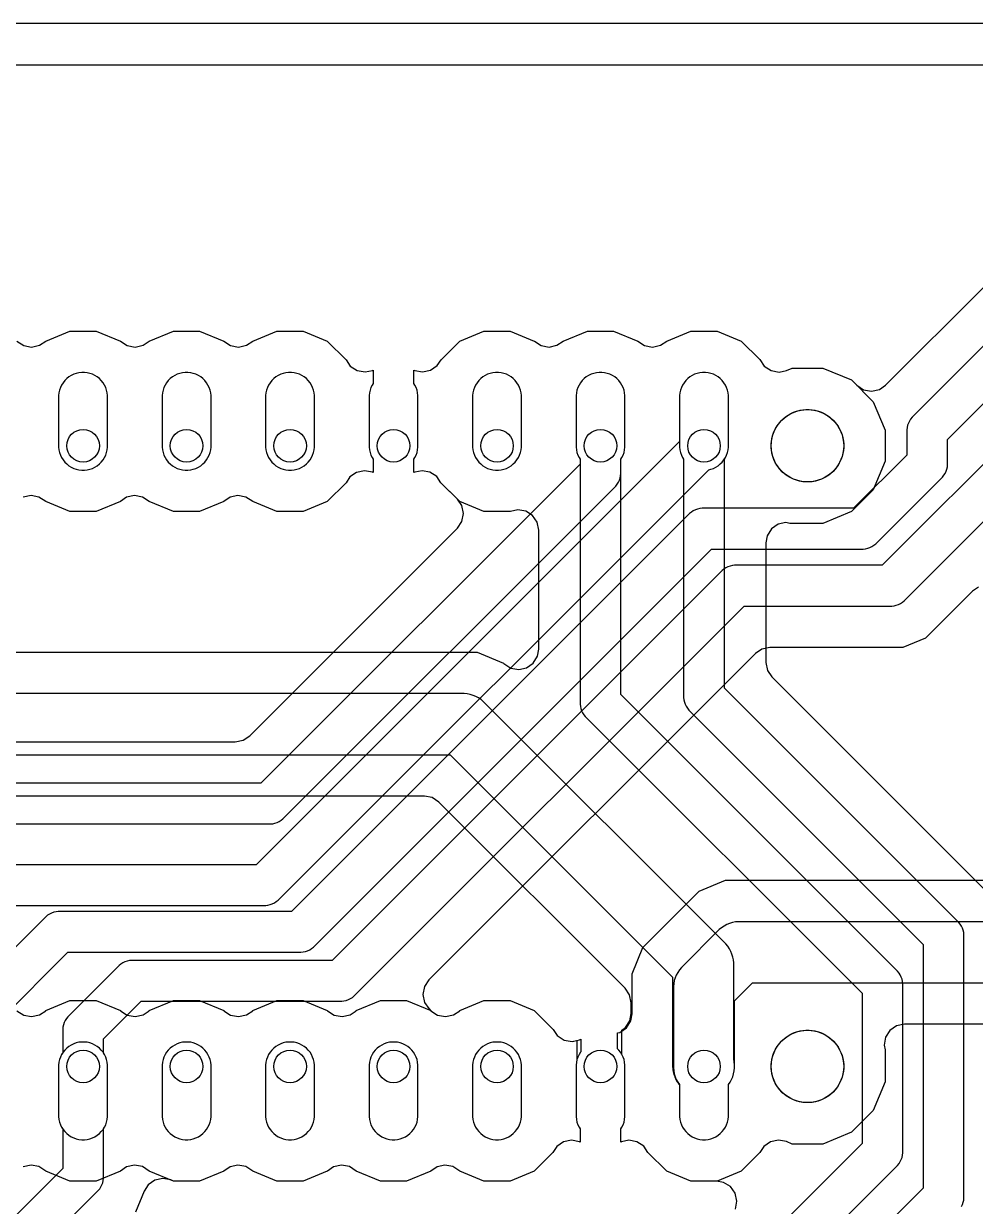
# Model space of a CAD drawing. Header units: millimetres. Extents: x 0 to 94.5, y 0 to 74.5.
# Drawn here: x 24.82 to 48.18, y 45.46 to 74.5 of the extents above; entities that cross this region are included whole.
import ezdxf

# ---------------------------------------------------------------- set-up
doc = ezdxf.new("R2010")
doc.units = ezdxf.units.MM

msp = doc.modelspace()

# ---------------------------------------------------------------- linework, layer by layer
at = {"layer": '16_copper'}
for points in [[(26.381, 63.544), (26.446, 63.559), (26.51, 63.581), (26.571, 63.61), (26.628, 63.646), (26.68, 63.688), (26.728, 63.736), (26.77, 63.789), (26.806, 63.846), (26.835, 63.906), (26.857, 63.97), (26.872, 64.036), (26.88, 64.103), (26.88, 65.37), (26.872, 65.437), (26.857, 65.503), (26.835, 65.566), (26.806, 65.627), (26.77, 65.684), (26.728, 65.737), (26.68, 65.784), (26.628, 65.826), (26.571, 65.862), (26.51, 65.892), (26.446, 65.914), (26.381, 65.929), (26.314, 65.936), (26.246, 65.936), (26.179, 65.929), (26.114, 65.914), (26.05, 65.892), (25.989, 65.862), (25.932, 65.826), (25.88, 65.784), (25.832, 65.737), (25.79, 65.684), (25.754, 65.627), (25.725, 65.566), (25.703, 65.503), (25.688, 65.437), (25.68, 65.37), (25.68, 64.103), (25.688, 64.036), (25.703, 63.97), (25.725, 63.906), (25.754, 63.846), (25.79, 63.789), (25.832, 63.736), (25.88, 63.688), (25.932, 63.646), (25.989, 63.61), (26.05, 63.581), (26.114, 63.559), (26.179, 63.544), (26.246, 63.536), (26.314, 63.536)], [(28.921, 63.544), (28.986, 63.559), (29.05, 63.581), (29.111, 63.61), (29.168, 63.646), (29.22, 63.688), (29.268, 63.736), (29.31, 63.789), (29.346, 63.846), (29.375, 63.906), (29.397, 63.97), (29.412, 64.036), (29.42, 64.103), (29.42, 65.37), (29.412, 65.437), (29.397, 65.503), (29.375, 65.566), (29.346, 65.627), (29.31, 65.684), (29.268, 65.737), (29.22, 65.784), (29.168, 65.826), (29.111, 65.862), (29.05, 65.892), (28.986, 65.914), (28.921, 65.929), (28.854, 65.936), (28.786, 65.936), (28.719, 65.929), (28.654, 65.914), (28.59, 65.892), (28.529, 65.862), (28.472, 65.826), (28.42, 65.784), (28.372, 65.737), (28.33, 65.684), (28.294, 65.627), (28.265, 65.566), (28.243, 65.503), (28.228, 65.437), (28.22, 65.37), (28.22, 64.103), (28.228, 64.036), (28.243, 63.97), (28.265, 63.906), (28.294, 63.846), (28.33, 63.789), (28.372, 63.736), (28.42, 63.688), (28.472, 63.646), (28.529, 63.61), (28.59, 63.581), (28.654, 63.559), (28.719, 63.544), (28.786, 63.536), (28.854, 63.536)], [(31.461, 63.544), (31.526, 63.559), (31.59, 63.581), (31.651, 63.61), (31.708, 63.646), (31.76, 63.688), (31.808, 63.736), (31.85, 63.789), (31.886, 63.846), (31.915, 63.906), (31.937, 63.97), (31.952, 64.036), (31.96, 64.103), (31.96, 65.37), (31.952, 65.437), (31.937, 65.503), (31.915, 65.566), (31.886, 65.627), (31.85, 65.684), (31.808, 65.737), (31.76, 65.784), (31.708, 65.826), (31.651, 65.862), (31.59, 65.892), (31.526, 65.914), (31.461, 65.929), (31.394, 65.936), (31.326, 65.936), (31.259, 65.929), (31.194, 65.914), (31.13, 65.892), (31.069, 65.862), (31.012, 65.826), (30.96, 65.784), (30.912, 65.737), (30.87, 65.684), (30.834, 65.627), (30.805, 65.566), (30.783, 65.503), (30.768, 65.437), (30.76, 65.37), (30.76, 64.103), (30.768, 64.036), (30.783, 63.97), (30.805, 63.906), (30.834, 63.846), (30.87, 63.789), (30.912, 63.736), (30.96, 63.688), (31.012, 63.646), (31.069, 63.61), (31.13, 63.581), (31.194, 63.559), (31.259, 63.544), (31.326, 63.536), (31.394, 63.536)], [(36.541, 63.544), (36.606, 63.559), (36.67, 63.581), (36.731, 63.61), (36.788, 63.646), (36.84, 63.688), (36.888, 63.736), (36.93, 63.789), (36.966, 63.846), (36.995, 63.906), (37.017, 63.97), (37.032, 64.036), (37.04, 64.103), (37.04, 65.37), (37.032, 65.437), (37.017, 65.503), (36.995, 65.566), (36.966, 65.627), (36.93, 65.684), (36.888, 65.737), (36.84, 65.784), (36.788, 65.826), (36.731, 65.862), (36.67, 65.892), (36.606, 65.914), (36.541, 65.929), (36.474, 65.936), (36.406, 65.936), (36.339, 65.929), (36.274, 65.914), (36.21, 65.892), (36.149, 65.862), (36.092, 65.826), (36.04, 65.784), (35.992, 65.737), (35.95, 65.684), (35.914, 65.627), (35.885, 65.566), (35.863, 65.503), (35.848, 65.437), (35.84, 65.37), (35.84, 64.103), (35.848, 64.036), (35.863, 63.97), (35.885, 63.906), (35.914, 63.846), (35.95, 63.789), (35.992, 63.736), (36.04, 63.688), (36.092, 63.646), (36.149, 63.61), (36.21, 63.581), (36.274, 63.559), (36.339, 63.544), (36.406, 63.536), (36.474, 63.536)], [(28.921, 47.104), (28.986, 47.119), (29.05, 47.141), (29.111, 47.17), (29.168, 47.206), (29.22, 47.248), (29.268, 47.296), (29.31, 47.349), (29.346, 47.406), (29.375, 47.466), (29.397, 47.53), (29.412, 47.596), (29.42, 47.663), (29.42, 48.93), (29.412, 48.997), (29.397, 49.063), (29.375, 49.126), (29.346, 49.187), (29.31, 49.244), (29.268, 49.297), (29.22, 49.344), (29.168, 49.386), (29.111, 49.422), (29.05, 49.452), (28.986, 49.474), (28.921, 49.489), (28.854, 49.496), (28.786, 49.496), (28.719, 49.489), (28.654, 49.474), (28.59, 49.452), (28.529, 49.422), (28.472, 49.386), (28.42, 49.344), (28.372, 49.297), (28.33, 49.244), (28.294, 49.187), (28.265, 49.126), (28.243, 49.063), (28.228, 48.997), (28.22, 48.93), (28.22, 47.663), (28.228, 47.596), (28.243, 47.53), (28.265, 47.466), (28.294, 47.406), (28.33, 47.349), (28.372, 47.296), (28.42, 47.248), (28.472, 47.206), (28.529, 47.17), (28.59, 47.141), (28.654, 47.119), (28.719, 47.104), (28.786, 47.096), (28.854, 47.096)], [(31.461, 47.104), (31.526, 47.119), (31.59, 47.141), (31.651, 47.17), (31.708, 47.206), (31.76, 47.248), (31.808, 47.296), (31.85, 47.349), (31.886, 47.406), (31.915, 47.466), (31.937, 47.53), (31.952, 47.596), (31.96, 47.663), (31.96, 48.93), (31.952, 48.997), (31.937, 49.063), (31.915, 49.126), (31.886, 49.187), (31.85, 49.244), (31.808, 49.297), (31.76, 49.344), (31.708, 49.386), (31.651, 49.422), (31.59, 49.452), (31.526, 49.474), (31.461, 49.489), (31.394, 49.496), (31.326, 49.496), (31.259, 49.489), (31.194, 49.474), (31.13, 49.452), (31.069, 49.422), (31.012, 49.386), (30.96, 49.344), (30.912, 49.297), (30.87, 49.244), (30.834, 49.187), (30.805, 49.126), (30.783, 49.063), (30.768, 48.997), (30.76, 48.93), (30.76, 47.663), (30.768, 47.596), (30.783, 47.53), (30.805, 47.466), (30.834, 47.406), (30.87, 47.349), (30.912, 47.296), (30.96, 47.248), (31.012, 47.206), (31.069, 47.17), (31.13, 47.141), (31.194, 47.119), (31.259, 47.104), (31.326, 47.096), (31.394, 47.096)], [(36.541, 47.104), (36.606, 47.119), (36.67, 47.141), (36.731, 47.17), (36.788, 47.206), (36.84, 47.248), (36.888, 47.296), (36.93, 47.349), (36.966, 47.406), (36.995, 47.466), (37.017, 47.53), (37.032, 47.596), (37.04, 47.663), (37.04, 48.93), (37.032, 48.997), (37.017, 49.063), (36.995, 49.126), (36.966, 49.187), (36.93, 49.244), (36.888, 49.297), (36.84, 49.344), (36.788, 49.386), (36.731, 49.422), (36.67, 49.452), (36.606, 49.474), (36.541, 49.489), (36.474, 49.496), (36.406, 49.496), (36.339, 49.489), (36.274, 49.474), (36.21, 49.452), (36.149, 49.422), (36.092, 49.386), (36.04, 49.344), (35.992, 49.297), (35.95, 49.244), (35.914, 49.187), (35.885, 49.126), (35.863, 49.063), (35.848, 48.997), (35.84, 48.93), (35.84, 47.663), (35.848, 47.596), (35.863, 47.53), (35.885, 47.466), (35.914, 47.406), (35.95, 47.349), (35.992, 47.296), (36.04, 47.248), (36.092, 47.206), (36.149, 47.17), (36.21, 47.141), (36.274, 47.119), (36.339, 47.104), (36.406, 47.096), (36.474, 47.096)]]:
    msp.add_lwpolyline(points, close=True, dxfattribs=at)
at = {"layer": '16_copper_5V'}
msp.add_lwpolyline([(52.537, 52.45), (42.363, 52.45), (42.29, 52.443), (42.218, 52.428), (42.147, 52.407), (42.079, 52.379), (42.014, 52.344), (41.953, 52.303), (41.896, 52.256), (40.964, 51.324), (40.917, 51.267), (40.876, 51.206), (40.841, 51.141), (40.813, 51.073), (40.792, 51.002), (40.777, 50.93), (40.77, 50.857), (40.77, 48.859), (40.777, 48.786), (40.792, 48.714), (40.813, 48.643), (40.841, 48.575), (40.876, 48.51), (40.917, 48.449), (40.92, 48.445), (40.92, 47.663), (40.928, 47.596), (40.943, 47.53), (40.965, 47.466), (40.994, 47.406), (41.03, 47.349), (41.072, 47.296), (41.12, 47.248), (41.172, 47.206), (41.229, 47.17), (41.29, 47.141), (41.354, 47.119), (41.419, 47.104), (41.486, 47.096), (41.554, 47.096), (41.621, 47.104), (41.686, 47.119), (41.75, 47.141), (41.811, 47.17), (41.868, 47.206), (41.92, 47.248), (41.968, 47.296), (42.01, 47.349), (42.046, 47.406), (42.075, 47.466), (42.097, 47.53), (42.112, 47.596), (42.12, 47.663), (42.12, 48.445), (42.123, 48.449), (42.164, 48.51), (42.199, 48.575), (42.227, 48.643), (42.248, 48.714), (42.263, 48.786), (42.27, 48.859), (42.27, 50.509), (42.711, 50.95), (52.189, 50.95)], dxfattribs=at)
at = {"layer": '16_copper_GND'}
for points in [[(89.5, 73.484), (7.766, 73.484)], [(17.966, 56.866), (30.015, 56.866), (30.21, 56.906), (30.369, 57.012), (35.47, 62.114), (35.58, 62.28), (35.616, 62.475), (35.574, 62.67), (35.47, 62.821), (35.065, 63.226), (34.961, 63.38), (34.795, 63.488), (34.599, 63.523), (34.419, 63.485), (34.4, 63.477), (34.4, 63.804), (34.426, 63.846), (34.455, 63.906), (34.477, 63.97), (34.492, 64.036), (34.5, 64.103), (34.5, 65.37), (34.492, 65.437), (34.477, 65.503), (34.455, 65.566), (34.426, 65.627), (34.4, 65.668), (34.4, 65.995), (34.419, 65.987), (34.615, 65.949), (34.809, 65.99), (34.972, 66.104), (35.066, 66.248), (35.525, 66.706), (36.119, 66.952), (36.761, 66.952), (37.355, 66.706), (37.356, 66.705), (37.522, 66.595), (37.718, 66.559), (37.912, 66.602), (38.064, 66.705), (38.065, 66.706), (38.659, 66.952), (39.301, 66.952), (39.895, 66.706), (39.896, 66.705), (40.062, 66.595), (40.258, 66.559), (40.452, 66.602), (40.604, 66.705), (40.605, 66.706), (41.199, 66.952), (41.841, 66.952), (42.435, 66.706), (42.892, 66.25), (43, 66.089), (43.167, 65.981), (43.363, 65.946), (43.542, 65.984), (43.681, 66.041), (44.439, 66.041), (45.139, 65.751), (45.27, 65.621), (45.436, 65.511), (45.631, 65.474), (45.826, 65.517), (45.977, 65.621), (48.371, 68.015)], [(24.656, 66.705), (24.822, 66.595), (25.018, 66.559), (25.212, 66.602), (25.364, 66.705), (25.365, 66.706), (25.959, 66.952), (26.601, 66.952), (27.195, 66.706), (27.196, 66.705), (27.362, 66.595), (27.558, 66.559), (27.752, 66.602), (27.904, 66.705), (27.905, 66.706), (28.499, 66.952), (29.141, 66.952), (29.735, 66.706), (29.736, 66.705), (29.902, 66.595), (30.098, 66.559), (30.292, 66.602), (30.444, 66.705), (30.445, 66.706), (31.039, 66.952), (31.681, 66.952), (32.275, 66.706), (32.735, 66.247), (32.839, 66.093), (33.005, 65.984), (33.201, 65.949), (33.381, 65.987), (33.4, 65.995), (33.4, 65.668), (33.374, 65.627), (33.345, 65.566), (33.323, 65.503), (33.308, 65.437), (33.3, 65.37), (33.3, 64.103), (33.308, 64.036), (33.323, 63.97), (33.345, 63.906), (33.374, 63.846), (33.4, 63.804), (33.4, 63.477), (33.381, 63.485), (33.185, 63.524), (32.991, 63.482), (32.828, 63.369), (32.734, 63.225), (32.275, 62.766), (31.681, 62.52), (31.039, 62.52), (30.445, 62.766), (30.444, 62.767), (30.278, 62.877), (30.082, 62.914), (29.888, 62.871), (29.736, 62.767), (29.735, 62.766), (29.141, 62.52), (28.499, 62.52), (27.905, 62.766), (27.904, 62.767), (27.738, 62.877), (27.542, 62.914), (27.348, 62.871), (27.196, 62.767), (27.195, 62.766), (26.601, 62.52), (25.959, 62.52), (25.365, 62.766), (25.364, 62.767), (25.198, 62.877), (25.002, 62.914), (24.808, 62.871)], [(48.259, 60.667), (48.108, 60.564), (46.959, 59.415), (46.402, 59.184), (43.135, 59.184), (42.94, 59.144), (42.782, 59.038), (34.766, 51.022), (34.656, 50.857), (34.62, 50.661), (34.663, 50.467), (34.766, 50.315), (34.816, 50.265), (34.982, 50.155), (35.178, 50.119), (35.372, 50.162), (35.524, 50.265), (35.525, 50.266), (36.119, 50.512), (36.761, 50.512), (37.355, 50.266), (37.815, 49.807), (37.919, 49.653), (38.085, 49.544), (38.281, 49.509), (38.4, 49.534), (38.4, 49.052), (38.388, 48.997), (38.38, 48.93), (38.38, 47.663), (38.388, 47.596), (38.403, 47.53), (38.425, 47.466), (38.454, 47.406), (38.48, 47.364), (38.48, 47.037), (38.461, 47.045), (38.265, 47.084), (38.071, 47.042), (37.908, 46.929), (37.814, 46.785), (37.355, 46.326), (36.761, 46.08), (36.119, 46.08), (35.525, 46.326), (35.524, 46.327), (35.358, 46.437), (35.162, 46.474), (34.968, 46.431), (34.816, 46.327), (34.815, 46.326), (34.221, 46.08), (33.579, 46.08), (32.985, 46.326), (32.984, 46.327), (32.818, 46.437), (32.622, 46.474), (32.428, 46.431), (32.276, 46.327), (32.275, 46.326), (31.681, 46.08), (31.039, 46.08), (30.445, 46.326), (30.444, 46.327), (30.278, 46.437), (30.082, 46.474), (29.888, 46.431), (29.736, 46.327), (29.735, 46.326), (29.141, 46.08), (28.499, 46.08), (27.905, 46.326), (27.904, 46.327), (27.738, 46.437), (27.542, 46.474), (27.348, 46.431), (27.196, 46.327), (27.195, 46.326), (26.601, 46.08), (25.959, 46.08), (25.365, 46.326), (25.364, 46.327), (25.198, 46.437), (25.002, 46.474), (24.808, 46.431)], [(51.561, 49.934), (46.44, 49.934), (46.245, 49.894), (46.081, 49.782), (45.974, 49.614), (45.941, 49.418), (45.965, 49.305), (45.965, 48.517), (45.675, 47.817), (45.139, 47.281), (44.439, 46.991), (43.681, 46.991), (43.542, 47.049), (43.347, 47.087), (43.152, 47.046), (42.989, 46.932), (42.892, 46.783), (42.435, 46.326), (41.841, 46.08), (41.199, 46.08), (40.605, 46.326), (40.145, 46.786), (40.041, 46.94), (39.875, 47.048), (39.679, 47.083), (39.499, 47.045), (39.48, 47.037), (39.48, 47.364), (39.506, 47.406), (39.535, 47.466), (39.557, 47.53), (39.572, 47.596), (39.58, 47.663), (39.58, 48.93), (39.572, 48.997), (39.557, 49.063), (39.535, 49.126), (39.506, 49.187), (39.47, 49.244), (39.428, 49.297), (39.4, 49.325), (39.4, 49.72), (39.453, 49.731), (39.616, 49.845), (39.722, 50.013), (39.754, 50.19), (39.754, 51.171), (40.023, 51.82), (41.4, 53.197), (42.049, 53.466), (48.776, 53.466)]]:
    msp.add_lwpolyline(points, dxfattribs=at)
at = {"layer": '16_copper_N1'}
msp.add_lwpolyline([(34.001, 47.104), (34.066, 47.119), (34.13, 47.141), (34.191, 47.17), (34.248, 47.206), (34.3, 47.248), (34.348, 47.296), (34.39, 47.349), (34.426, 47.406), (34.455, 47.466), (34.477, 47.53), (34.492, 47.596), (34.5, 47.663), (34.5, 48.93), (34.492, 48.997), (34.477, 49.063), (34.455, 49.126), (34.426, 49.187), (34.39, 49.244), (34.348, 49.297), (34.3, 49.344), (34.248, 49.386), (34.191, 49.422), (34.13, 49.452), (34.066, 49.474), (34.001, 49.489), (33.934, 49.496), (33.866, 49.496), (33.799, 49.489), (33.734, 49.474), (33.67, 49.452), (33.609, 49.422), (33.552, 49.386), (33.5, 49.344), (33.452, 49.297), (33.41, 49.244), (33.374, 49.187), (33.345, 49.126), (33.323, 49.063), (33.308, 48.997), (33.3, 48.93), (33.3, 47.663), (33.308, 47.596), (33.323, 47.53), (33.345, 47.466), (33.374, 47.406), (33.41, 47.349), (33.452, 47.296), (33.5, 47.248), (33.552, 47.206), (33.609, 47.17), (33.67, 47.141), (33.734, 47.119), (33.799, 47.104), (33.866, 47.096), (33.934, 47.096)], close=True, dxfattribs=at)
at = {"layer": '16_copper_RX'}
msp.add_lwpolyline([(7.224, 54.85), (30.878, 54.85), (30.934, 54.856), (30.989, 54.869), (31.042, 54.887), (31.092, 54.912), (31.14, 54.942), (31.184, 54.977), (39.353, 63.146), (39.388, 63.19), (39.418, 63.238), (39.443, 63.288), (39.461, 63.341), (39.474, 63.396), (39.48, 63.452), (39.48, 63.804), (39.506, 63.846), (39.535, 63.906), (39.557, 63.97), (39.572, 64.036), (39.58, 64.103), (39.58, 65.37), (39.572, 65.437), (39.557, 65.503), (39.535, 65.566), (39.506, 65.627), (39.47, 65.684), (39.428, 65.737), (39.38, 65.784), (39.328, 65.826), (39.271, 65.862), (39.21, 65.892), (39.146, 65.914), (39.081, 65.929), (39.014, 65.936), (38.946, 65.936), (38.879, 65.929), (38.814, 65.914), (38.75, 65.892), (38.689, 65.862), (38.632, 65.826), (38.58, 65.784), (38.532, 65.737), (38.49, 65.684), (38.454, 65.627), (38.425, 65.566), (38.403, 65.503), (38.388, 65.437), (38.38, 65.37), (38.38, 64.103), (38.388, 64.036), (38.403, 63.97), (38.425, 63.906), (38.454, 63.846), (38.48, 63.804), (38.48, 63.687), (30.643, 55.85), (7.224, 55.85)], dxfattribs=at)
at = {"layer": '16_copper_SCL'}
msp.add_lwpolyline([(49.256, 64.563), (45.893, 61.2), (42.272, 61.2), (42.216, 61.194), (42.161, 61.181), (42.108, 61.163), (42.058, 61.138), (42.01, 61.108), (41.966, 61.073), (32.393, 51.5), (27.472, 51.5), (27.416, 51.494), (27.361, 51.481), (27.308, 51.463), (27.258, 51.438), (27.21, 51.408), (27.166, 51.373), (25.907, 50.114), (25.872, 50.07), (25.842, 50.022), (25.817, 49.972), (25.799, 49.919), (25.786, 49.864), (25.78, 49.808), (25.78, 49.228), (25.754, 49.187), (25.725, 49.126), (25.703, 49.063), (25.688, 48.997), (25.68, 48.93), (25.68, 47.663), (25.688, 47.596), (25.703, 47.53), (25.725, 47.466), (25.754, 47.406), (25.79, 47.349), (25.832, 47.296), (25.88, 47.248), (25.932, 47.206), (25.989, 47.17), (26.05, 47.141), (26.114, 47.119), (26.179, 47.104), (26.246, 47.096), (26.314, 47.096), (26.381, 47.104), (26.446, 47.119), (26.51, 47.141), (26.571, 47.17), (26.628, 47.206), (26.68, 47.248), (26.728, 47.296), (26.77, 47.349), (26.806, 47.406), (26.835, 47.466), (26.857, 47.53), (26.872, 47.596), (26.88, 47.663), (26.88, 48.93), (26.872, 48.997), (26.857, 49.063), (26.835, 49.126), (26.806, 49.187), (26.78, 49.228), (26.78, 49.573), (27.707, 50.5), (32.628, 50.5), (32.684, 50.506), (32.739, 50.519), (32.792, 50.537), (32.842, 50.562), (32.89, 50.592), (32.934, 50.627), (42.507, 60.2), (46.128, 60.2), (46.184, 60.206), (46.239, 60.219), (46.292, 60.237), (46.342, 60.262), (46.39, 60.292), (46.434, 60.327), (49.732, 63.625)], dxfattribs=at)
at = {"layer": '16_copper_SDA'}
for points in [[(48.896, 67.103), (46.627, 64.834), (46.592, 64.79), (46.562, 64.742), (46.537, 64.692), (46.519, 64.639), (46.506, 64.584), (46.5, 64.528), (46.5, 63.907), (45.193, 62.6), (41.472, 62.6), (41.416, 62.594), (41.361, 62.581), (41.308, 62.563), (41.258, 62.538), (41.21, 62.508), (41.166, 62.473), (31.393, 52.7), (25.672, 52.7), (25.616, 52.694), (25.561, 52.681), (25.508, 52.663), (25.458, 52.638), (25.41, 52.608), (25.366, 52.573), (23.367, 50.574)], [(24.24, 50.033), (25.907, 51.7), (31.628, 51.7), (31.684, 51.706), (31.739, 51.719), (31.792, 51.737), (31.842, 51.762), (31.89, 51.792), (31.934, 51.827), (41.707, 61.6), (45.428, 61.6), (45.484, 61.606), (45.539, 61.619), (45.592, 61.637), (45.642, 61.662), (45.69, 61.692), (45.734, 61.727), (47.373, 63.366), (47.408, 63.41), (47.438, 63.458), (47.463, 63.508), (47.481, 63.561), (47.494, 63.616), (47.5, 63.672), (47.5, 64.293), (49.437, 66.23)]]:
    msp.add_lwpolyline(points, dxfattribs=at)
at = {"layer": '16_copper_TX'}
msp.add_lwpolyline([(7.224, 52.85), (30.762, 52.85), (30.818, 52.856), (30.872, 52.869), (30.925, 52.887), (30.976, 52.912), (31.023, 52.942), (31.067, 52.977), (41.639, 63.548), (41.686, 63.559), (41.75, 63.581), (41.811, 63.61), (41.868, 63.646), (41.92, 63.688), (41.968, 63.736), (42.01, 63.789), (42.046, 63.846), (42.075, 63.906), (42.097, 63.97), (42.112, 64.036), (42.12, 64.103), (42.12, 65.37), (42.112, 65.437), (42.097, 65.503), (42.075, 65.566), (42.046, 65.627), (42.01, 65.684), (41.968, 65.737), (41.92, 65.784), (41.868, 65.826), (41.811, 65.862), (41.75, 65.892), (41.686, 65.914), (41.621, 65.929), (41.554, 65.936), (41.486, 65.936), (41.419, 65.929), (41.354, 65.914), (41.29, 65.892), (41.229, 65.862), (41.172, 65.826), (41.12, 65.784), (41.072, 65.737), (41.03, 65.684), (40.994, 65.627), (40.965, 65.566), (40.943, 65.503), (40.928, 65.437), (40.92, 65.37), (40.92, 64.243), (30.527, 53.85), (7.224, 53.85)], dxfattribs=at)
at = {"layer": '1_copper'}
for points in [[(26.381, 63.544), (26.446, 63.559), (26.51, 63.581), (26.571, 63.61), (26.628, 63.646), (26.68, 63.688), (26.728, 63.736), (26.77, 63.789), (26.806, 63.846), (26.835, 63.906), (26.857, 63.97), (26.872, 64.036), (26.88, 64.103), (26.88, 65.37), (26.872, 65.437), (26.857, 65.503), (26.835, 65.566), (26.806, 65.627), (26.77, 65.684), (26.728, 65.737), (26.68, 65.784), (26.628, 65.826), (26.571, 65.862), (26.51, 65.892), (26.446, 65.914), (26.381, 65.929), (26.314, 65.936), (26.246, 65.936), (26.179, 65.929), (26.114, 65.914), (26.05, 65.892), (25.989, 65.862), (25.932, 65.826), (25.88, 65.784), (25.832, 65.737), (25.79, 65.684), (25.754, 65.627), (25.725, 65.566), (25.703, 65.503), (25.688, 65.437), (25.68, 65.37), (25.68, 64.103), (25.688, 64.036), (25.703, 63.97), (25.725, 63.906), (25.754, 63.846), (25.79, 63.789), (25.832, 63.736), (25.88, 63.688), (25.932, 63.646), (25.989, 63.61), (26.05, 63.581), (26.114, 63.559), (26.179, 63.544), (26.246, 63.536), (26.314, 63.536)], [(28.921, 63.544), (28.986, 63.559), (29.05, 63.581), (29.111, 63.61), (29.168, 63.646), (29.22, 63.688), (29.268, 63.736), (29.31, 63.789), (29.346, 63.846), (29.375, 63.906), (29.397, 63.97), (29.412, 64.036), (29.42, 64.103), (29.42, 65.37), (29.412, 65.437), (29.397, 65.503), (29.375, 65.566), (29.346, 65.627), (29.31, 65.684), (29.268, 65.737), (29.22, 65.784), (29.168, 65.826), (29.111, 65.862), (29.05, 65.892), (28.986, 65.914), (28.921, 65.929), (28.854, 65.936), (28.786, 65.936), (28.719, 65.929), (28.654, 65.914), (28.59, 65.892), (28.529, 65.862), (28.472, 65.826), (28.42, 65.784), (28.372, 65.737), (28.33, 65.684), (28.294, 65.627), (28.265, 65.566), (28.243, 65.503), (28.228, 65.437), (28.22, 65.37), (28.22, 64.103), (28.228, 64.036), (28.243, 63.97), (28.265, 63.906), (28.294, 63.846), (28.33, 63.789), (28.372, 63.736), (28.42, 63.688), (28.472, 63.646), (28.529, 63.61), (28.59, 63.581), (28.654, 63.559), (28.719, 63.544), (28.786, 63.536), (28.854, 63.536)], [(31.461, 63.544), (31.526, 63.559), (31.59, 63.581), (31.651, 63.61), (31.708, 63.646), (31.76, 63.688), (31.808, 63.736), (31.85, 63.789), (31.886, 63.846), (31.915, 63.906), (31.937, 63.97), (31.952, 64.036), (31.96, 64.103), (31.96, 65.37), (31.952, 65.437), (31.937, 65.503), (31.915, 65.566), (31.886, 65.627), (31.85, 65.684), (31.808, 65.737), (31.76, 65.784), (31.708, 65.826), (31.651, 65.862), (31.59, 65.892), (31.526, 65.914), (31.461, 65.929), (31.394, 65.936), (31.326, 65.936), (31.259, 65.929), (31.194, 65.914), (31.13, 65.892), (31.069, 65.862), (31.012, 65.826), (30.96, 65.784), (30.912, 65.737), (30.87, 65.684), (30.834, 65.627), (30.805, 65.566), (30.783, 65.503), (30.768, 65.437), (30.76, 65.37), (30.76, 64.103), (30.768, 64.036), (30.783, 63.97), (30.805, 63.906), (30.834, 63.846), (30.87, 63.789), (30.912, 63.736), (30.96, 63.688), (31.012, 63.646), (31.069, 63.61), (31.13, 63.581), (31.194, 63.559), (31.259, 63.544), (31.326, 63.536), (31.394, 63.536)], [(36.541, 63.544), (36.606, 63.559), (36.67, 63.581), (36.731, 63.61), (36.788, 63.646), (36.84, 63.688), (36.888, 63.736), (36.93, 63.789), (36.966, 63.846), (36.995, 63.906), (37.017, 63.97), (37.032, 64.036), (37.04, 64.103), (37.04, 65.37), (37.032, 65.437), (37.017, 65.503), (36.995, 65.566), (36.966, 65.627), (36.93, 65.684), (36.888, 65.737), (36.84, 65.784), (36.788, 65.826), (36.731, 65.862), (36.67, 65.892), (36.606, 65.914), (36.541, 65.929), (36.474, 65.936), (36.406, 65.936), (36.339, 65.929), (36.274, 65.914), (36.21, 65.892), (36.149, 65.862), (36.092, 65.826), (36.04, 65.784), (35.992, 65.737), (35.95, 65.684), (35.914, 65.627), (35.885, 65.566), (35.863, 65.503), (35.848, 65.437), (35.84, 65.37), (35.84, 64.103), (35.848, 64.036), (35.863, 63.97), (35.885, 63.906), (35.914, 63.846), (35.95, 63.789), (35.992, 63.736), (36.04, 63.688), (36.092, 63.646), (36.149, 63.61), (36.21, 63.581), (36.274, 63.559), (36.339, 63.544), (36.406, 63.536), (36.474, 63.536)], [(28.921, 47.104), (28.986, 47.119), (29.05, 47.141), (29.111, 47.17), (29.168, 47.206), (29.22, 47.248), (29.268, 47.296), (29.31, 47.349), (29.346, 47.406), (29.375, 47.466), (29.397, 47.53), (29.412, 47.596), (29.42, 47.663), (29.42, 48.93), (29.412, 48.997), (29.397, 49.063), (29.375, 49.126), (29.346, 49.187), (29.31, 49.244), (29.268, 49.297), (29.22, 49.344), (29.168, 49.386), (29.111, 49.422), (29.05, 49.452), (28.986, 49.474), (28.921, 49.489), (28.854, 49.496), (28.786, 49.496), (28.719, 49.489), (28.654, 49.474), (28.59, 49.452), (28.529, 49.422), (28.472, 49.386), (28.42, 49.344), (28.372, 49.297), (28.33, 49.244), (28.294, 49.187), (28.265, 49.126), (28.243, 49.063), (28.228, 48.997), (28.22, 48.93), (28.22, 47.663), (28.228, 47.596), (28.243, 47.53), (28.265, 47.466), (28.294, 47.406), (28.33, 47.349), (28.372, 47.296), (28.42, 47.248), (28.472, 47.206), (28.529, 47.17), (28.59, 47.141), (28.654, 47.119), (28.719, 47.104), (28.786, 47.096), (28.854, 47.096)], [(31.461, 47.104), (31.526, 47.119), (31.59, 47.141), (31.651, 47.17), (31.708, 47.206), (31.76, 47.248), (31.808, 47.296), (31.85, 47.349), (31.886, 47.406), (31.915, 47.466), (31.937, 47.53), (31.952, 47.596), (31.96, 47.663), (31.96, 48.93), (31.952, 48.997), (31.937, 49.063), (31.915, 49.126), (31.886, 49.187), (31.85, 49.244), (31.808, 49.297), (31.76, 49.344), (31.708, 49.386), (31.651, 49.422), (31.59, 49.452), (31.526, 49.474), (31.461, 49.489), (31.394, 49.496), (31.326, 49.496), (31.259, 49.489), (31.194, 49.474), (31.13, 49.452), (31.069, 49.422), (31.012, 49.386), (30.96, 49.344), (30.912, 49.297), (30.87, 49.244), (30.834, 49.187), (30.805, 49.126), (30.783, 49.063), (30.768, 48.997), (30.76, 48.93), (30.76, 47.663), (30.768, 47.596), (30.783, 47.53), (30.805, 47.466), (30.834, 47.406), (30.87, 47.349), (30.912, 47.296), (30.96, 47.248), (31.012, 47.206), (31.069, 47.17), (31.13, 47.141), (31.194, 47.119), (31.259, 47.104), (31.326, 47.096), (31.394, 47.096)], [(36.541, 47.104), (36.606, 47.119), (36.67, 47.141), (36.731, 47.17), (36.788, 47.206), (36.84, 47.248), (36.888, 47.296), (36.93, 47.349), (36.966, 47.406), (36.995, 47.466), (37.017, 47.53), (37.032, 47.596), (37.04, 47.663), (37.04, 48.93), (37.032, 48.997), (37.017, 49.063), (36.995, 49.126), (36.966, 49.187), (36.93, 49.244), (36.888, 49.297), (36.84, 49.344), (36.788, 49.386), (36.731, 49.422), (36.67, 49.452), (36.606, 49.474), (36.541, 49.489), (36.474, 49.496), (36.406, 49.496), (36.339, 49.489), (36.274, 49.474), (36.21, 49.452), (36.149, 49.422), (36.092, 49.386), (36.04, 49.344), (35.992, 49.297), (35.95, 49.244), (35.914, 49.187), (35.885, 49.126), (35.863, 49.063), (35.848, 48.997), (35.84, 48.93), (35.84, 47.663), (35.848, 47.596), (35.863, 47.53), (35.885, 47.466), (35.914, 47.406), (35.95, 47.349), (35.992, 47.296), (36.04, 47.248), (36.092, 47.206), (36.149, 47.17), (36.21, 47.141), (36.274, 47.119), (36.339, 47.104), (36.406, 47.096), (36.474, 47.096)]]:
    msp.add_lwpolyline(points, close=True, dxfattribs=at)
at = {"layer": '1_copper_5V'}
msp.add_lwpolyline([(15.663, 56.55), (35.289, 56.55), (40.75, 51.089), (40.75, 48.917), (40.75, 48.88), (40.75, 48.88), (40.75, 48.879), (40.754, 48.842), (40.757, 48.807), (40.757, 48.806), (40.757, 48.806), (40.764, 48.771), (40.771, 48.734), (40.772, 48.734), (40.772, 48.734), (40.782, 48.701), (40.793, 48.664), (40.793, 48.664), (40.793, 48.663), (40.807, 48.63), (40.821, 48.596), (40.821, 48.595), (40.821, 48.595), (40.838, 48.563), (40.856, 48.531), (40.856, 48.53), (40.856, 48.53), (40.875, 48.502), (40.897, 48.469), (40.897, 48.469), (40.897, 48.469), (40.92, 48.441), (40.92, 47.663), (40.928, 47.596), (40.943, 47.53), (40.965, 47.466), (40.994, 47.406), (41.03, 47.349), (41.072, 47.296), (41.12, 47.248), (41.172, 47.206), (41.229, 47.17), (41.29, 47.141), (41.354, 47.119), (41.419, 47.104), (41.486, 47.096), (41.554, 47.096), (41.621, 47.104), (41.686, 47.119), (41.75, 47.141), (41.811, 47.17), (41.868, 47.206), (41.92, 47.248), (41.968, 47.296), (42.01, 47.349), (42.046, 47.406), (42.075, 47.466), (42.097, 47.53), (42.112, 47.596), (42.12, 47.663), (42.12, 48.445), (42.123, 48.449), (42.164, 48.51), (42.199, 48.575), (42.227, 48.643), (42.248, 48.713), (42.263, 48.786), (42.27, 48.859), (42.27, 48.933), (42.263, 49.006), (42.25, 49.071), (42.25, 51.437), (42.243, 51.51), (42.228, 51.582), (42.207, 51.653), (42.179, 51.721), (42.144, 51.786), (42.103, 51.847), (42.056, 51.904), (36.104, 57.856), (36.047, 57.903), (35.986, 57.944), (35.921, 57.979), (35.853, 58.007), (35.782, 58.028), (35.71, 58.043), (35.637, 58.05), (15.663, 58.05)], dxfattribs=at)
at = {"layer": '1_copper_GND'}
for points in [[(89.5, 73.484), (7.766, 73.484)], [(15.349, 59.066), (35.951, 59.066), (36.6, 58.797), (36.61, 58.787), (36.776, 58.677), (36.972, 58.641), (37.166, 58.683), (37.329, 58.799), (37.433, 58.968), (37.464, 59.141), (37.464, 62.063), (37.424, 62.258), (37.312, 62.422), (37.144, 62.529), (36.948, 62.563), (36.773, 62.525), (36.761, 62.52), (36.119, 62.52), (35.525, 62.766), (35.065, 63.226), (34.961, 63.38), (34.795, 63.488), (34.599, 63.523), (34.419, 63.485), (34.4, 63.477), (34.4, 63.804), (34.426, 63.846), (34.455, 63.906), (34.477, 63.97), (34.492, 64.036), (34.5, 64.103), (34.5, 65.37), (34.492, 65.437), (34.477, 65.503), (34.455, 65.566), (34.426, 65.627), (34.4, 65.668), (34.4, 65.995), (34.419, 65.987), (34.615, 65.949), (34.809, 65.99), (34.972, 66.104), (35.066, 66.248), (35.525, 66.706), (36.119, 66.952), (36.761, 66.952), (37.355, 66.706), (37.356, 66.705), (37.522, 66.595), (37.718, 66.559), (37.912, 66.602), (38.064, 66.705), (38.065, 66.706), (38.659, 66.952), (39.301, 66.952), (39.895, 66.706), (39.896, 66.705), (40.062, 66.595), (40.258, 66.559), (40.452, 66.602), (40.604, 66.705), (40.605, 66.706), (41.199, 66.952), (41.841, 66.952), (42.435, 66.706), (42.892, 66.25), (43, 66.089), (43.167, 65.981), (43.363, 65.946), (43.542, 65.984), (43.681, 66.041), (44.439, 66.041), (45.139, 65.751), (45.675, 65.215), (45.965, 64.515), (45.965, 63.757), (45.675, 63.057), (45.139, 62.521), (44.439, 62.231), (43.629, 62.231), (43.532, 62.25), (43.337, 62.209), (43.174, 62.095), (43.068, 61.927), (43.036, 61.75), (43.036, 58.815), (43.076, 58.62), (43.182, 58.462), (48.54, 53.104)], [(24.656, 66.705), (24.822, 66.595), (25.018, 66.559), (25.212, 66.602), (25.364, 66.705), (25.365, 66.706), (25.959, 66.952), (26.601, 66.952), (27.195, 66.706), (27.196, 66.705), (27.362, 66.595), (27.558, 66.559), (27.752, 66.602), (27.904, 66.705), (27.905, 66.706), (28.499, 66.952), (29.141, 66.952), (29.735, 66.706), (29.736, 66.705), (29.902, 66.595), (30.098, 66.559), (30.292, 66.602), (30.444, 66.705), (30.445, 66.706), (31.039, 66.952), (31.681, 66.952), (32.275, 66.706), (32.735, 66.247), (32.839, 66.093), (33.005, 65.984), (33.201, 65.949), (33.381, 65.987), (33.4, 65.995), (33.4, 65.668), (33.374, 65.627), (33.345, 65.566), (33.323, 65.503), (33.308, 65.437), (33.3, 65.37), (33.3, 64.103), (33.308, 64.036), (33.323, 63.97), (33.345, 63.906), (33.374, 63.846), (33.4, 63.804), (33.4, 63.477), (33.381, 63.485), (33.185, 63.524), (32.991, 63.482), (32.828, 63.369), (32.734, 63.225), (32.275, 62.766), (31.681, 62.52), (31.039, 62.52), (30.445, 62.766), (30.444, 62.767), (30.278, 62.877), (30.082, 62.914), (29.888, 62.871), (29.736, 62.767), (29.735, 62.766), (29.141, 62.52), (28.499, 62.52), (27.905, 62.766), (27.904, 62.767), (27.738, 62.877), (27.542, 62.914), (27.348, 62.871), (27.196, 62.767), (27.195, 62.766), (26.601, 62.52), (25.959, 62.52), (25.365, 62.766), (25.364, 62.767), (25.198, 62.877), (25.002, 62.914), (24.808, 62.871)], [(42.293, 45.393), (42.329, 45.588), (42.286, 45.783), (42.171, 45.945), (42.002, 46.049), (41.829, 46.08), (41.199, 46.08), (40.605, 46.326), (40.145, 46.786), (40.041, 46.94), (39.875, 47.048), (39.679, 47.083), (39.499, 47.045), (39.48, 47.037), (39.48, 47.364), (39.506, 47.406), (39.535, 47.466), (39.557, 47.53), (39.572, 47.596), (39.58, 47.663), (39.58, 48.93), (39.572, 48.997), (39.557, 49.063), (39.535, 49.126), (39.506, 49.187), (39.5, 49.196), (39.5, 49.785), (39.593, 49.848), (39.7, 50.016), (39.734, 50.196), (39.734, 50.461), (39.694, 50.656), (39.588, 50.815), (35.015, 55.388), (34.849, 55.497), (34.661, 55.534), (15.349, 55.534)], [(24.656, 50.265), (24.822, 50.155), (25.018, 50.119), (25.212, 50.162), (25.364, 50.265), (25.365, 50.266), (25.959, 50.512), (26.601, 50.512), (27.195, 50.266), (27.196, 50.265), (27.362, 50.155), (27.558, 50.119), (27.752, 50.162), (27.904, 50.265), (27.905, 50.266), (28.499, 50.512), (29.141, 50.512), (29.735, 50.266), (29.736, 50.265), (29.902, 50.155), (30.098, 50.119), (30.292, 50.162), (30.444, 50.265), (30.445, 50.266), (31.039, 50.512), (31.681, 50.512), (32.275, 50.266), (32.276, 50.265), (32.442, 50.155), (32.638, 50.119), (32.832, 50.162), (32.984, 50.265), (32.985, 50.266), (33.579, 50.512), (34.221, 50.512), (34.815, 50.266), (34.816, 50.265), (34.982, 50.155), (35.178, 50.119), (35.372, 50.162), (35.524, 50.265), (35.525, 50.266), (36.119, 50.512), (36.761, 50.512), (37.355, 50.266), (37.815, 49.807), (37.919, 49.653), (38.085, 49.544), (38.281, 49.509), (38.461, 49.547), (38.5, 49.563), (38.5, 49.257), (38.49, 49.244), (38.454, 49.187), (38.425, 49.126), (38.403, 49.063), (38.388, 48.997), (38.38, 48.93), (38.38, 47.663), (38.388, 47.596), (38.403, 47.53), (38.425, 47.466), (38.454, 47.406), (38.48, 47.364), (38.48, 47.037), (38.461, 47.045), (38.265, 47.084), (38.071, 47.042), (37.908, 46.929), (37.814, 46.785), (37.355, 46.326), (36.761, 46.08), (36.119, 46.08), (35.525, 46.326), (35.524, 46.327), (35.358, 46.437), (35.162, 46.474), (34.968, 46.431), (34.816, 46.327), (34.815, 46.326), (34.221, 46.08), (33.579, 46.08), (32.985, 46.326), (32.984, 46.327), (32.818, 46.437), (32.622, 46.474), (32.428, 46.431), (32.276, 46.327), (32.275, 46.326), (31.681, 46.08), (31.039, 46.08), (30.445, 46.326), (30.444, 46.327), (30.278, 46.437), (30.082, 46.474), (29.888, 46.431), (29.736, 46.327), (29.735, 46.326), (29.141, 46.08), (28.499, 46.08), (28.432, 46.108), (28.237, 46.146), (28.042, 46.105), (27.879, 45.991), (27.779, 45.837), (27.565, 45.321)]]:
    msp.add_lwpolyline(points, dxfattribs=at)
at = {"layer": '1_copper_N1'}
msp.add_lwpolyline([(34.001, 47.104), (34.066, 47.119), (34.13, 47.141), (34.191, 47.17), (34.248, 47.206), (34.3, 47.248), (34.348, 47.296), (34.39, 47.349), (34.426, 47.406), (34.455, 47.466), (34.477, 47.53), (34.492, 47.596), (34.5, 47.663), (34.5, 48.93), (34.492, 48.997), (34.477, 49.063), (34.455, 49.126), (34.426, 49.187), (34.39, 49.244), (34.348, 49.297), (34.3, 49.344), (34.248, 49.386), (34.191, 49.422), (34.13, 49.452), (34.066, 49.474), (34.001, 49.489), (33.934, 49.496), (33.866, 49.496), (33.799, 49.489), (33.734, 49.474), (33.67, 49.452), (33.609, 49.422), (33.552, 49.386), (33.5, 49.344), (33.452, 49.297), (33.41, 49.244), (33.374, 49.187), (33.345, 49.126), (33.323, 49.063), (33.308, 48.997), (33.3, 48.93), (33.3, 47.663), (33.308, 47.596), (33.323, 47.53), (33.345, 47.466), (33.374, 47.406), (33.41, 47.349), (33.452, 47.296), (33.5, 47.248), (33.552, 47.206), (33.609, 47.17), (33.67, 47.141), (33.734, 47.119), (33.799, 47.104), (33.866, 47.096), (33.934, 47.096)], close=True, dxfattribs=at)
at = {"layer": '1_copper_RX'}
msp.add_lwpolyline([(35.934, 36.127), (46.273, 46.466), (46.308, 46.51), (46.338, 46.558), (46.363, 46.608), (46.381, 46.661), (46.394, 46.716), (46.4, 46.772), (46.4, 50.928), (46.394, 50.984), (46.381, 51.039), (46.363, 51.092), (46.338, 51.142), (46.308, 51.19), (46.273, 51.234), (39.48, 58.027), (39.48, 63.804), (39.506, 63.846), (39.535, 63.906), (39.557, 63.97), (39.572, 64.036), (39.58, 64.103), (39.58, 65.37), (39.572, 65.437), (39.557, 65.503), (39.535, 65.566), (39.506, 65.627), (39.47, 65.684), (39.428, 65.737), (39.38, 65.784), (39.328, 65.826), (39.271, 65.862), (39.21, 65.892), (39.146, 65.914), (39.081, 65.929), (39.014, 65.936), (38.946, 65.936), (38.879, 65.929), (38.814, 65.914), (38.75, 65.892), (38.689, 65.862), (38.632, 65.826), (38.58, 65.784), (38.532, 65.737), (38.49, 65.684), (38.454, 65.627), (38.425, 65.566), (38.403, 65.503), (38.388, 65.437), (38.38, 65.37), (38.38, 64.103), (38.388, 64.036), (38.403, 63.97), (38.425, 63.906), (38.454, 63.846), (38.48, 63.804), (38.48, 57.792), (38.486, 57.736), (38.499, 57.681), (38.517, 57.628), (38.542, 57.578), (38.572, 57.53), (38.607, 57.486), (45.4, 50.693), (45.4, 47.007), (35.393, 37)], dxfattribs=at)
at = {"layer": '1_copper_SCL'}
msp.add_lwpolyline([(8.034, 27.227), (26.653, 45.846), (26.688, 45.89), (26.718, 45.938), (26.743, 45.988), (26.761, 46.041), (26.774, 46.096), (26.78, 46.152), (26.78, 47.364), (26.806, 47.406), (26.835, 47.466), (26.857, 47.53), (26.872, 47.596), (26.88, 47.663), (26.88, 48.93), (26.872, 48.997), (26.857, 49.063), (26.835, 49.126), (26.806, 49.187), (26.77, 49.244), (26.728, 49.297), (26.68, 49.344), (26.628, 49.386), (26.571, 49.422), (26.51, 49.452), (26.446, 49.474), (26.381, 49.489), (26.314, 49.496), (26.246, 49.496), (26.179, 49.489), (26.114, 49.474), (26.05, 49.452), (25.989, 49.422), (25.932, 49.386), (25.88, 49.344), (25.832, 49.297), (25.79, 49.244), (25.754, 49.187), (25.725, 49.126), (25.703, 49.063), (25.688, 48.997), (25.68, 48.93), (25.68, 47.663), (25.688, 47.596), (25.703, 47.53), (25.725, 47.466), (25.754, 47.406), (25.78, 47.364), (25.78, 46.387), (7.493, 28.1)], dxfattribs=at)
at = {"layer": '1_copper_TX'}
msp.add_lwpolyline([(47.838, 45.458), (47.863, 45.508), (47.881, 45.561), (47.894, 45.616), (47.9, 45.672), (47.9, 52.128), (47.894, 52.184), (47.881, 52.239), (47.863, 52.292), (47.838, 52.342), (47.808, 52.39), (47.773, 52.434), (42.02, 58.187), (42.02, 63.804), (42.046, 63.846), (42.075, 63.906), (42.097, 63.97), (42.112, 64.036), (42.12, 64.103), (42.12, 65.37), (42.112, 65.437), (42.097, 65.503), (42.075, 65.566), (42.046, 65.627), (42.01, 65.684), (41.968, 65.737), (41.92, 65.784), (41.868, 65.826), (41.811, 65.862), (41.75, 65.892), (41.686, 65.914), (41.621, 65.929), (41.554, 65.936), (41.486, 65.936), (41.419, 65.929), (41.354, 65.914), (41.29, 65.892), (41.229, 65.862), (41.172, 65.826), (41.12, 65.784), (41.072, 65.737), (41.03, 65.684), (40.994, 65.627), (40.965, 65.566), (40.943, 65.503), (40.928, 65.437), (40.92, 65.37), (40.92, 64.103), (40.928, 64.036), (40.943, 63.97), (40.965, 63.906), (40.994, 63.846), (41.02, 63.804), (41.02, 57.952), (41.026, 57.896), (41.039, 57.841), (41.057, 57.788), (41.082, 57.738), (41.112, 57.69), (41.147, 57.646), (46.9, 51.893), (46.9, 45.907), (36.193, 35.2)], dxfattribs=at)
at = {"layer": 'drills_NPTH'}
for centre in [(44.06, 64.136), (44.06, 48.896)]:
    msp.add_circle(centre, 0.889, dxfattribs=at)
at = {"layer": 'drills_PTH'}
for centre in [(26.28, 64.136), (28.82, 64.136), (31.36, 64.136), (33.9, 64.136), (36.44, 64.136), (38.98, 64.136), (41.52, 64.136), (26.28, 48.896), (28.82, 48.896), (31.36, 48.896), (33.9, 48.896), (36.44, 48.896), (38.98, 48.896), (41.52, 48.896)]:
    msp.add_circle(centre, 0.4, dxfattribs=at)
at = {"layer": 'holes'}
for points in [[(44.949, 64.097), (44.942, 64.02), (44.929, 63.944), (44.909, 63.869), (44.882, 63.796), (44.849, 63.725), (44.81, 63.658), (44.766, 63.595), (44.716, 63.535), (44.661, 63.48), (44.602, 63.43), (44.538, 63.386), (44.471, 63.347), (44.401, 63.314), (44.328, 63.288), (44.253, 63.268), (44.176, 63.254), (44.099, 63.247), (44.021, 63.247), (43.944, 63.254), (43.867, 63.268), (43.792, 63.288), (43.719, 63.314), (43.649, 63.347), (43.582, 63.386), (43.518, 63.43), (43.459, 63.48), (43.404, 63.535), (43.354, 63.595), (43.31, 63.658), (43.271, 63.725), (43.238, 63.796), (43.211, 63.869), (43.191, 63.944), (43.178, 64.02), (43.171, 64.097), (43.171, 64.175), (43.178, 64.252), (43.191, 64.329), (43.211, 64.404), (43.238, 64.477), (43.271, 64.547), (43.31, 64.614), (43.354, 64.678), (43.404, 64.737), (43.459, 64.792), (43.518, 64.842), (43.582, 64.887), (43.649, 64.926), (43.719, 64.958), (43.792, 64.985), (43.867, 65.005), (43.944, 65.019), (44.021, 65.025), (44.099, 65.025), (44.176, 65.019), (44.253, 65.005), (44.328, 64.985), (44.401, 64.958), (44.471, 64.926), (44.538, 64.887), (44.602, 64.842), (44.661, 64.792), (44.716, 64.737), (44.766, 64.678), (44.81, 64.614), (44.849, 64.547), (44.882, 64.477), (44.909, 64.404), (44.929, 64.329), (44.942, 64.252), (44.949, 64.175), (44.949, 64.097)], [(44.949, 48.857), (44.942, 48.78), (44.929, 48.704), (44.909, 48.629), (44.882, 48.556), (44.849, 48.485), (44.81, 48.418), (44.766, 48.355), (44.716, 48.295), (44.661, 48.24), (44.602, 48.19), (44.538, 48.146), (44.471, 48.107), (44.401, 48.074), (44.328, 48.048), (44.253, 48.028), (44.176, 48.014), (44.099, 48.007), (44.021, 48.007), (43.944, 48.014), (43.867, 48.028), (43.792, 48.048), (43.719, 48.074), (43.649, 48.107), (43.582, 48.146), (43.518, 48.19), (43.459, 48.24), (43.404, 48.295), (43.354, 48.355), (43.31, 48.418), (43.271, 48.485), (43.238, 48.556), (43.211, 48.629), (43.191, 48.704), (43.178, 48.78), (43.171, 48.857), (43.171, 48.935), (43.178, 49.012), (43.191, 49.089), (43.211, 49.164), (43.238, 49.237), (43.271, 49.307), (43.31, 49.374), (43.354, 49.438), (43.404, 49.497), (43.459, 49.552), (43.518, 49.602), (43.582, 49.647), (43.649, 49.686), (43.719, 49.718), (43.792, 49.745), (43.867, 49.765), (43.944, 49.779), (44.021, 49.785), (44.099, 49.785), (44.176, 49.779), (44.253, 49.765), (44.328, 49.745), (44.401, 49.718), (44.471, 49.686), (44.538, 49.647), (44.602, 49.602), (44.661, 49.552), (44.716, 49.497), (44.766, 49.438), (44.81, 49.374), (44.849, 49.307), (44.882, 49.237), (44.909, 49.164), (44.929, 49.089), (44.942, 49.012), (44.949, 48.935), (44.949, 48.857)]]:
    msp.add_lwpolyline(points, close=True, dxfattribs=at)
at = {"layer": 'outline'}
msp.add_lwpolyline([(89.5, 74.5), (5, 74.5), (4.564, 74.481), (4.132, 74.424), (3.706, 74.33), (3.29, 74.198), (2.887, 74.032), (2.5, 73.83), (2.132, 73.596), (1.786, 73.33), (1.464, 73.036), (1.17, 72.714), (0.904, 72.368), (0.67, 72), (0.468, 71.613), (0.302, 71.21), (0.17, 70.794), (0.076, 70.368), (0.019, 69.936), (0, 69.5), (0, 45)], dxfattribs=at)

doc.saveas('drawing.dxf')
